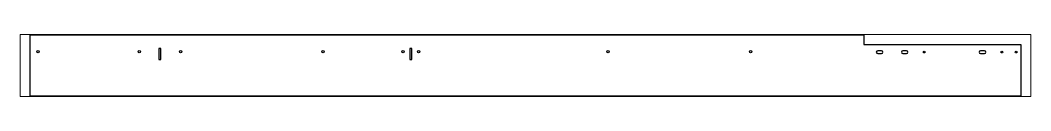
# Paper-space layout 'Layout1' of a CAD drawing. Header units: millimetres. Extents: x 0 to 257, y 90 to 105.
# The model-space entities are those that its viewports show. They can reach past a viewport. Long polylines and large blocks are cut down to what shows.
import ezdxf

# ---------------------------------------------------------------- set-up
doc = ezdxf.new("R2010")
doc.units = ezdxf.units.MM
doc.header["$LTSCALE"] = 25
doc.layers.add('3_Pezzi', color=7, linetype='Continuous')
doc.layers.add('5_Bulloni', color=7, linetype='Continuous')

msp = doc.modelspace()

# ---------------------------------------------------------------- linework, layer by layer
at = {"layer": '3_Pezzi', "color": 3, "linetype": 'Continuous'}
for p, q in [((0, 117.9), (3218.3, 118.1)), ((0, -118.1), (0, 117.9)), ((3218.3, 118.1), (3218.3, 81.9)), ((3218.3, 81.9), (3824, 81.9)), ((3824, 81.9), (3824, -118.1)), ((505, 65.4), (497, 65.4)), ((497, 65.4), (497, 23.4)), ((505, 23.4), (505, 65.4)), ((1473.5, 65.4), (1465.5, 65.4)), ((1465.5, 65.4), (1465.5, 23.4)), ((1473.5, 23.4), (1473.5, 65.4)), ((497, 23.4), (505, 23.4)), ((1465.5, 23.4), (1473.5, 23.4)), ((3824, -118.1), (0, -118.1))]:
    msp.add_line(p, q, dxfattribs=at)
at = {"layer": '5_Bulloni', "color": 4, "linetype": 'Continuous'}
for p, q in [((3285.8, 57.2), (3271.3, 57.2)), ((3271.3, 46.7), (3285.8, 46.7)), ((3382.8, 57.2), (3368.3, 57.2)), ((3368.3, 46.7), (3382.8, 46.7)), ((3683.1, 57.2), (3668.6, 57.2)), ((3668.6, 46.7), (3683.1, 46.7))]:
    msp.add_line(p, q, dxfattribs=at)
at = {"layer": '5_Bulloni', "color": 2, "linetype": 'Continuous'}
for centre, radius in [((31, 53.1), 4.5), ((31, 53.1), 4.5), ((421, 53.1), 4.5), ((421, 53.1), 4.5), ((581, 53.1), 4.5), ((581, 53.1), 4.5), ((1131, 53.1), 4.5), ((1131, 53.1), 4.5), ((1439.5, 53.1), 4.5), ((1439.5, 53.1), 4.5), ((1499.5, 53.1), 4.5), ((1499.5, 53.1), 4.5), ((2231, 53.1), 4.5), ((2231, 53.1), 4.5), ((2781, 53.1), 4.5), ((2781, 53.1), 4.5), ((3450.8, 51.9), 3.25), ((3750.8, 51.9), 3.25), ((3805.8, 51.9), 3.25)]:
    msp.add_circle(centre, radius, dxfattribs=at)
at = {"layer": '5_Bulloni', "color": 4, "linetype": 'Continuous'}
for centre, start, end in [((3271.3, 51.9), 90, 270), ((3285.8, 51.9), 270, 90), ((3368.3, 51.9), 90, 270), ((3382.8, 51.9), 270, 90), ((3668.6, 51.9), 90, 270), ((3683.1, 51.9), 270, 90)]:
    msp.add_arc(centre, 5.25, start, end, dxfattribs=at)

psp = doc.layouts.get("Layout1")

# ---------------------------------------------------------------- viewports
at = {"layer": '0'}
psp.add_viewport(center=(128.5, 97.5), size=(257, 15.8701), view_center_point=(1911.99, 0), view_height=240.85922, dxfattribs=at)

doc.saveas('drawing.dxf')
